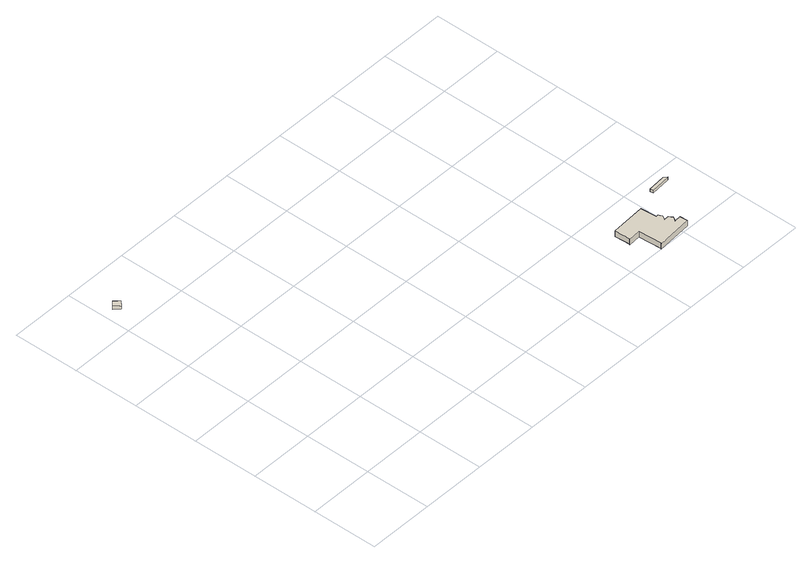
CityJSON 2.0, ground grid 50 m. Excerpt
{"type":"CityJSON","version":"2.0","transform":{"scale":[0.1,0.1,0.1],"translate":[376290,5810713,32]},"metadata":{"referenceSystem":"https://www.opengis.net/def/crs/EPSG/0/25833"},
"CityObjects":{
"building1":{"type":"Building","attributes":{"Gemeindeschluessel":"11000006","BezugspunktDach":"2200","function":"51009_1610","measuredHeight":2.81,"storeysAboveGround":0},"address":[{"country":"Germany","locality":"Berlin"}],"geometry":[{"type":"Solid","lod":"1","boundaries":[[[[0,1,2,3]],[[4,5,6,7]],[[4,7,3,2]],[[5,4,2,1]],[[6,5,1,0]],[[7,6,0,3]]]]}]},
"building2":{"type":"Building","attributes":{"Gemeindeschluessel":"11000006","BezugspunktDach":"2200","function":"31001_2444","measuredHeight":4.56,"storeysAboveGround":1},"address":[{"country":"Germany","locality":"Berlin","thoroughfareNumber":"1 (1)","thoroughfareName":"Badeweg"}],"geometry":[{"type":"Solid","lod":"1","boundaries":[[[[8,9,10,11,12,13,14,15,16,17,18,19,20,21,22,23,24,25,26,27,28,29]],[[30,31,32,33,34,35,36,37,38,39,40,41,42,43,44,45,46,47,48,49,50,51]],[[30,51,29,28]],[[31,30,28,27]],[[32,31,27,26]],[[33,32,26,25]],[[34,33,25,24]],[[35,34,24,23]],[[36,35,23,22]],[[37,36,22,21]],[[38,37,21,20]],[[39,38,20,19]],[[40,39,19,18]],[[41,40,18,17]],[[42,41,17,16]],[[43,42,16,15]],[[44,43,15,14]],[[45,44,14,13]],[[46,45,13,12]],[[47,46,12,11]],[[48,47,11,10]],[[49,48,10,9]],[[50,49,9,8]],[[51,50,8,29]]]]}]},
"building3":{"type":"Building","attributes":{"Gemeindeschluessel":"11000006","BezugspunktDach":"2200","function":"31001_1000","measuredHeight":2.01,"storeysAboveGround":1},"address":[{"country":"Germany","locality":"Berlin","thoroughfareNumber":"1 (2)","thoroughfareName":"Badeweg"}],"geometry":[{"type":"Solid","lod":"1","boundaries":[[[[52,53,54,55,56]],[[57,58,59,60,61]],[[57,61,56,55]],[[58,57,55,54]],[[59,58,54,53]],[[60,59,53,52]],[[61,60,52,56]]]]}]}
},
"vertices":[
[47,2104,127],[81,2136,127],[43,2177,127],[9,2143,127],[43,2177,98],[81,2136,98],[47,2104,98],[9,2143,98],
[2694,179,53],[2689,179,53],[2689,175,53],[2781,181,53],[2793,5,53],[2789,5,53],[2789,1,53],[3061,20,53],[3057,81,53],[3007,77,53],[3006,81,53],[3008,81,53],[3026,110,53],[3010,138,53],[2973,135,53],[2973,139,53],[2974,139,53],[2992,168,53],[2977,195,53],[2960,194,53],[2951,316,53],[2686,300,53],[2951,316,7],[2960,194,7],[2977,195,7],[2992,168,7],[2974,139,7],[2973,139,7],[2973,135,7],[3010,138,7],[3026,110,7],[3008,81,7],[3006,81,7],[3007,77,7],[3057,81,7],[3061,20,7],[2789,1,7],[2789,5,7],[2793,5,7],[2781,181,7],[2689,175,7],[2689,179,7],[2694,179,7],[2686,300,7],
[3109,350,78],[3262,363,78],[3265,365,78],[3243,387,78],[3106,376,78],[3243,387,58],[3265,365,58],[3262,363,58],[3109,350,58],[3106,376,58]
]}
